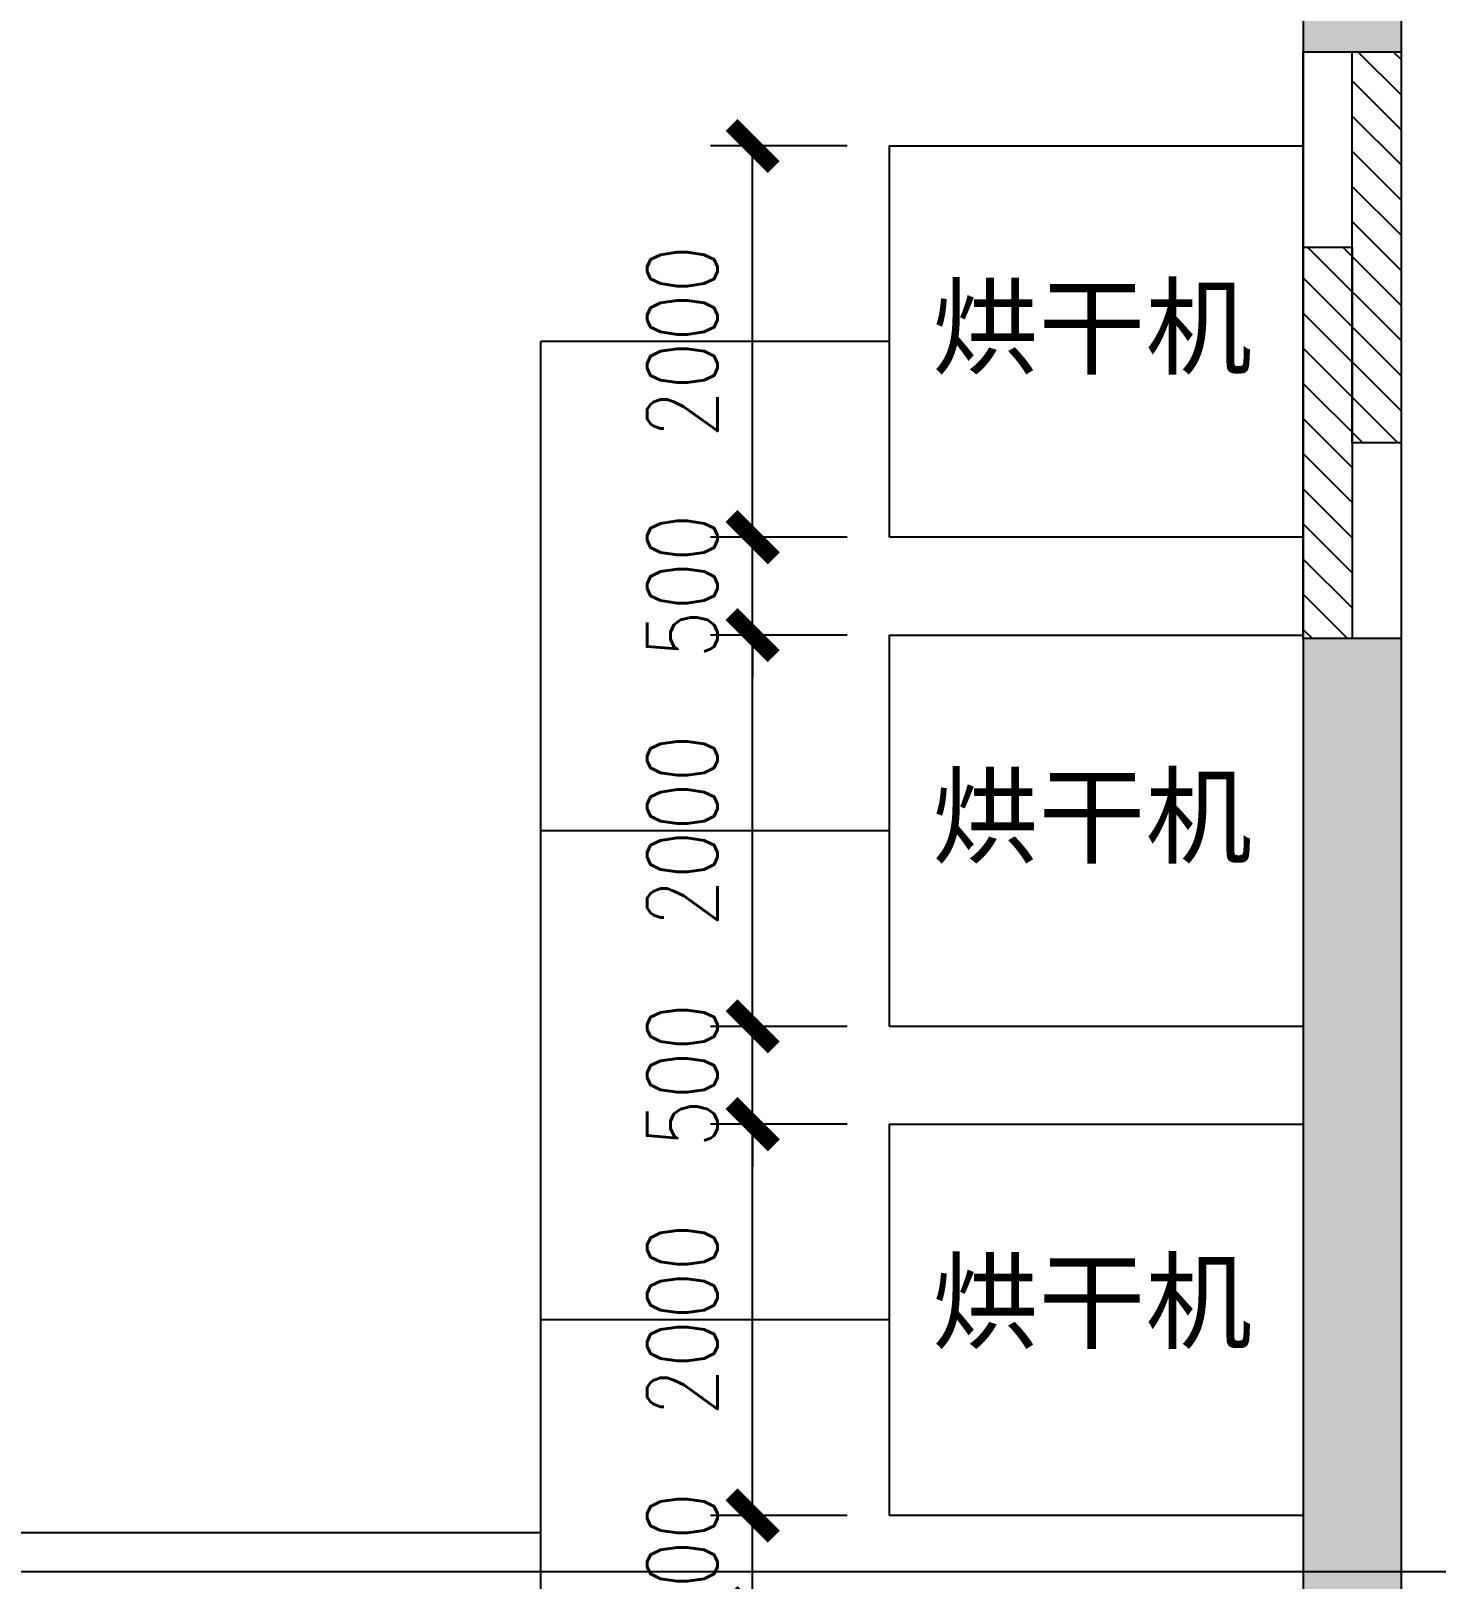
# Model space of a CAD drawing. Header units: millimetres. Extents: x 28866 to 196092, y 16567 to 68963.
# Drawn here: x 175006 to 182188, y 49100 to 57013 of the extents above; entities that cross this region are included whole.
import ezdxf

# ---------------------------------------------------------------- set-up
doc = ezdxf.new("R2010")
doc.units = ezdxf.units.MM
for name, color, linetype in [('font_blue', 142, 'Continuous'), ('font_grey', 254, 'Continuous'), ('green', 122, 'Continuous'), ('tube_condensate water', 140, 'Continuous'), ('tube_steam', 10, 'Continuous'), ('wall', 250, 'Continuous'), ('window', 150, 'Continuous')]:
    doc.layers.add(name, color=color, linetype=linetype)
doc.styles.add('ROMANS', font='ROMANS.shx', dxfattribs={"width": 0.8, "bigfont": 'hhztxt.shx'})
doc.styles.get("Standard").update_dxf_attribs({"font": 'arial.ttf', "height": 200})
doc.dimstyles.new('dim1-150', dxfattribs={"dimscale": 180, "dimtxt": 2, "dimasz": 1.2, "dimexe": 1.2, "dimexo": 1.2, "dimgap": 1, "dimtad": 1, "dimdec": 0, "dimdsep": 46, "dimtxsty": 'ROMANS', "dimblk": 'ARCHTICK', "dimcen": 0, "dimadec": 0, "dimazin": 0, "dimtfac": 0.71, "dimtdec": 0, "dimtix": 1, "dimtmove": 0, "dimatfit": 3, "dimldrblk": 'ARCHTICK', "dimfxl": 0, "dimtolj": 1, "dimtzin": 0, "dimarcsym": 0})

# ---------------------------------------------------------------- blocks, each defined once
blk = doc.blocks.new('_ArchTick')
at = {"color": 0, "linetype": 'ByBlock', "const_width": 0.4}
blk.add_lwpolyline([(-0.5, -0.5), (0.5, 0.5)], dxfattribs=at)
blk = doc.blocks.new('*D153')
at = {"layer": 'Defpoints', "color": 0, "transparency": 16777216}
for p in [(178694.6, 53924.8), (179393.5, 53924.8), (179393.5, 51924.8)]:
    blk.add_point(p, dxfattribs=at)
at = {"layer": 'font_grey', "color": 0, "lineweight": -2, "transparency": 16777216}
for p, q in [((179177.5, 53924.8), (178478.6, 53924.8)), ((178694.6, 51924.8), (178694.6, 53924.8)), ((179177.5, 51924.8), (178478.6, 51924.8))]:
    blk.add_line(p, q, dxfattribs=at)
at = {"layer": 'font_grey', "color": 0, "lineweight": -2, "transparency": 16777216, "xscale": 216, "yscale": 216, "zscale": 216}
for p, rotation in [((178694.6, 53924.8), 90), ((178694.6, 51924.8), 270)]:
    blk.add_blockref('_ArchTick', p, dxfattribs=dict(at, rotation=rotation))
at = {"layer": 'font_grey', "color": 0, "transparency": 16777216, "insert": (178334.6, 52924.8), "char_height": 360, "attachment_point": 5, "rotation": 90, "style": 'ROMANS'}
blk.add_mtext('\\A1;2000', dxfattribs=at)
blk = doc.blocks.new('*D170')
at = {"layer": 'Defpoints', "color": 0, "transparency": 16777216}
for p in [(178694.6, 51424.8), (179393.5, 51424.8), (179393.5, 49424.8)]:
    blk.add_point(p, dxfattribs=at)
at = {"layer": 'font_grey', "color": 0, "lineweight": -2, "transparency": 16777216}
for p, q in [((179177.5, 51424.8), (178478.6, 51424.8)), ((178694.6, 49424.8), (178694.6, 51424.8)), ((179177.5, 49424.8), (178478.6, 49424.8))]:
    blk.add_line(p, q, dxfattribs=at)
at = {"layer": 'font_grey', "color": 0, "lineweight": -2, "transparency": 16777216, "xscale": 216, "yscale": 216, "zscale": 216}
for p, rotation in [((178694.6, 51424.8), 90), ((178694.6, 49424.8), 270)]:
    blk.add_blockref('_ArchTick', p, dxfattribs=dict(at, rotation=rotation))
at = {"layer": 'font_grey', "color": 0, "transparency": 16777216, "insert": (178334.6, 50424.8), "char_height": 360, "attachment_point": 5, "rotation": 90, "style": 'ROMANS'}
blk.add_mtext('\\A1;2000', dxfattribs=at)
blk = doc.blocks.new('*D171')
at = {"layer": 'Defpoints', "color": 0, "transparency": 16777216}
for p in [(178694.6, 51924.8), (179393.5, 51924.8), (179393.5, 51424.8)]:
    blk.add_point(p, dxfattribs=at)
at = {"layer": 'font_grey', "color": 0, "lineweight": -2, "transparency": 16777216}
for p, q in [((178694.6, 51924.8), (178694.6, 52140.8)), ((179177.5, 51924.8), (178478.6, 51924.8)), ((178694.6, 51424.8), (178694.6, 51924.8)), ((179177.5, 51424.8), (178478.6, 51424.8)), ((178694.6, 51424.8), (178694.6, 51208.8))]:
    blk.add_line(p, q, dxfattribs=at)
at = {"layer": 'font_grey', "color": 0, "lineweight": -2, "transparency": 16777216, "xscale": 216, "yscale": 216, "zscale": 216}
for p, rotation in [((178694.6, 51924.8), 270), ((178694.6, 51424.8), 90)]:
    blk.add_blockref('_ArchTick', p, dxfattribs=dict(at, rotation=rotation))
at = {"layer": 'font_grey', "color": 0, "transparency": 16777216, "insert": (178334.6, 51674.8), "char_height": 360, "attachment_point": 5, "rotation": 90, "style": 'ROMANS'}
blk.add_mtext('\\A1;500', dxfattribs=at)
blk = doc.blocks.new('*D188')
at = {"layer": 'Defpoints', "color": 0, "transparency": 16777216}
for p in [(178694.6, 49424.8), (179393.5, 49424.8), (179393.5, 48924.8)]:
    blk.add_point(p, dxfattribs=at)
at = {"layer": 'font_grey', "color": 0, "lineweight": -2, "transparency": 16777216}
for p, q in [((178694.6, 49424.8), (178694.6, 49640.8)), ((179177.5, 49424.8), (178478.6, 49424.8)), ((178694.6, 48924.8), (178694.6, 49424.8)), ((179177.5, 48924.8), (178478.6, 48924.8)), ((178694.6, 48924.8), (178694.6, 48708.8))]:
    blk.add_line(p, q, dxfattribs=at)
at = {"layer": 'font_grey', "color": 0, "lineweight": -2, "transparency": 16777216, "xscale": 216, "yscale": 216, "zscale": 216}
for p, rotation in [((178694.6, 49424.8), 270), ((178694.6, 48924.8), 90)]:
    blk.add_blockref('_ArchTick', p, dxfattribs=dict(at, rotation=rotation))
at = {"layer": 'font_grey', "color": 0, "transparency": 16777216, "insert": (178334.6, 49174.8), "char_height": 360, "attachment_point": 5, "rotation": 90, "style": 'ROMANS'}
blk.add_mtext('\\A1;500', dxfattribs=at)
blk = doc.blocks.new('*D192')
at = {"layer": 'Defpoints', "color": 0, "transparency": 16777216}
for p in [(178694.6, 56424.8), (179393.5, 56424.8), (179393.5, 54424.8)]:
    blk.add_point(p, dxfattribs=at)
at = {"layer": 'font_grey', "color": 0, "lineweight": -2, "transparency": 16777216}
for p, q in [((179177.5, 56424.8), (178478.6, 56424.8)), ((178694.6, 54424.8), (178694.6, 56424.8)), ((179177.5, 54424.8), (178478.6, 54424.8))]:
    blk.add_line(p, q, dxfattribs=at)
at = {"layer": 'font_grey', "color": 0, "lineweight": -2, "transparency": 16777216, "xscale": 216, "yscale": 216, "zscale": 216}
for p, rotation in [((178694.6, 56424.8), 90), ((178694.6, 54424.8), 270)]:
    blk.add_blockref('_ArchTick', p, dxfattribs=dict(at, rotation=rotation))
at = {"layer": 'font_grey', "color": 0, "transparency": 16777216, "insert": (178334.6, 55424.8), "char_height": 360, "attachment_point": 5, "rotation": 90, "style": 'ROMANS'}
blk.add_mtext('\\A1;2000', dxfattribs=at)
blk = doc.blocks.new('*D191')
at = {"layer": 'Defpoints', "color": 0, "transparency": 16777216}
for p in [(178694.6, 54424.8), (179393.5, 54424.8), (179393.5, 53924.8)]:
    blk.add_point(p, dxfattribs=at)
at = {"layer": 'font_grey', "color": 0, "lineweight": -2, "transparency": 16777216}
for p, q in [((178694.6, 54424.8), (178694.6, 54640.8)), ((179177.5, 54424.8), (178478.6, 54424.8)), ((178694.6, 53924.8), (178694.6, 54424.8)), ((179177.5, 53924.8), (178478.6, 53924.8)), ((178694.6, 53924.8), (178694.6, 53708.8))]:
    blk.add_line(p, q, dxfattribs=at)
at = {"layer": 'font_grey', "color": 0, "lineweight": -2, "transparency": 16777216, "xscale": 216, "yscale": 216, "zscale": 216}
for p, rotation in [((178694.6, 54424.8), 270), ((178694.6, 53924.8), 90)]:
    blk.add_blockref('_ArchTick', p, dxfattribs=dict(at, rotation=rotation))
at = {"layer": 'font_grey', "color": 0, "transparency": 16777216, "insert": (178334.6, 54174.8), "char_height": 360, "attachment_point": 5, "rotation": 90, "style": 'ROMANS'}
blk.add_mtext('\\A1;500', dxfattribs=at)

msp = doc.modelspace()

# ---------------------------------------------------------------- hatches: boundary and pattern name
at = {"layer": 'wall'}
h = msp.add_hatch(dxfattribs=at)
h.set_pattern_fill('AR-B816', color=256)
h.paths.add_polyline_path([(181508.5, 19855.1), (181508.5, 22855.1), (182008.5, 22855.1), (182008.5, 19855.1)], flags=17)
h.paths.add_polyline_path([(181508.5, 33131.6), (181508.5, 36131.6), (182008.5, 36131.6), (182008.5, 33131.6)], flags=17)
h.paths.add_polyline_path([(181508.5, 43696), (181508.5, 46696), (182008.5, 46696), (182008.5, 43696)], flags=17)
h.paths.add_polyline_path([(181508.5, 53906.7), (181508.5, 56906.7), (182008.5, 56906.7), (182008.5, 53906.7)], flags=17)
h.paths.add_polyline_path([(175640.5, 67567.2), (178640.5, 67567.2), (178640.5, 67067.2), (175640.5, 67067.2)], flags=16)
h.paths.add_polyline_path([(168909.9, 67567.2), (171909.9, 67567.2), (171909.9, 67067.2), (168909.9, 67067.2)], flags=16)
h.paths.add_polyline_path([(162915.3, 67567.2), (165915.3, 67567.2), (165915.3, 67067.2), (162915.3, 67067.2)], flags=16)
h.paths.add_polyline_path([(157572.7, 67567.2), (160572.7, 67567.2), (160572.7, 67067.2), (157572.7, 67067.2)], flags=16)
h.paths.add_polyline_path([(156008.5, 53906.7), (156008.5, 56906.7), (156508.5, 56906.7), (156508.5, 53906.7)])
h.paths.add_polyline_path([(156008.5, 43696), (156008.5, 46696), (156508.5, 46696), (156508.5, 43696)])
h.paths.add_polyline_path([(156008.5, 33131.6), (156008.5, 36131.6), (156508.5, 36131.6), (156508.5, 33131.6)])
h.paths.add_polyline_path([(156008.5, 18141.3), (156008.5, 21141.3), (156508.5, 21141.3), (156508.5, 18141.3)])
h.paths.add_polyline_path([(173008.5, 17067.2), (173008.5, 16567.2), (182008.5, 16567.2), (182008.5, 67567.2), (156008.5, 67567.2), (156008.5, 16567.2), (165008.5, 16567.2), (165008.5, 17067.2), (156508.5, 17067.2), (156508.5, 67067.2), (181508.5, 67067.2), (181508.5, 17067.2)])
at = {"layer": 'window'}
h = msp.add_hatch(dxfattribs=at)
h.set_pattern_fill('ANSI31', color=8, scale=40, angle=90)
h.paths.add_polyline_path([(181758.5, 55906.7), (181508.5, 55906.7), (181508.5, 53906.7), (181758.5, 53906.7)])
h.paths.add_polyline_path([(181758.5, 54906.7), (182008.5, 54906.7), (182008.5, 56906.7), (181758.5, 56906.7)])

# ---------------------------------------------------------------- linework, layer by layer
at = {"layer": 'green'}
for points in [[(179393.5, 54424.8), (179393.5, 56424.8), (181508.5, 56424.8), (181508.5, 54424.8)], [(179393.5, 51924.8), (179393.5, 53924.8), (181508.5, 53924.8), (181508.5, 51924.8)], [(179393.5, 49424.8), (179393.5, 51424.8), (181508.5, 51424.8), (181508.5, 49424.8)]]:
    msp.add_lwpolyline(points, close=True, dxfattribs=at)
at = {"layer": 'tube_condensate water'}
for p, q in [((177611.1, 42924.8), (177611.1, 55424.8)), ((179393.5, 55424.8), (177611.1, 55424.8)), ((179393.5, 52924.8), (177611.1, 52924.8)), ((179393.5, 50424.8), (177611.1, 50424.8)), ((177611.1, 49335.9), (155531.2, 49335.9))]:
    msp.add_line(p, q, dxfattribs=at)
at = {"layer": 'tube_steam'}
msp.add_line((182800.7, 49135.9), (160906.5, 49135.9), dxfattribs=at)
at = {"layer": 'wall'}
for points in [[(165008.5, 16567.2), (156008.5, 16567.2), (156008.5, 67567.2), (182008.5, 67567.2), (182008.5, 16567.2), (173008.5, 16567.2)], [(165008.5, 17067.2), (156508.5, 17067.2), (156508.5, 67067.2), (181508.5, 67067.2), (181508.5, 17067.2), (173008.5, 17067.2)]]:
    msp.add_lwpolyline(points, dxfattribs=at)
at = {"layer": 'window'}
for points in [[(181508.5, 53906.7), (181508.5, 56906.7), (182008.5, 56906.7), (182008.5, 53906.7)], [(181758.5, 54906.7), (181758.5, 56906.7), (182008.5, 56906.7), (182008.5, 54906.7)], [(181508.5, 53906.7), (181508.5, 55906.7), (181758.5, 55906.7), (181758.5, 53906.7)]]:
    msp.add_lwpolyline(points, close=True, dxfattribs=at)

# ---------------------------------------------------------------- texts
at = {"layer": 'font_blue', "char_height": 400, "attachment_point": 1, "line_spacing_factor": 0.8}
for insert in [(179610.9, 55699.7), (179610.9, 53199.7), (179610.9, 50718.7)]:
    msp.add_mtext_dynamic_manual_height_columns('{\\fSimSun|b0|i0|c134|p2;烘干机}', width=1754.783, gutter_width=500, heights=[0], dxfattribs=dict(at, insert=insert))

# ---------------------------------------------------------------- dimensions: what is measured, and where the dimension line sits
at = {"layer": 'font_grey'}
for p1, p2, picture, middle in [((179393.5, 54424.8), (179393.5, 56424.8), '*D192', (178334.6, 55424.8)), ((179393.5, 53924.8), (179393.5, 54424.8), '*D191', (178334.6, 54174.8)), ((179393.5, 51924.8), (179393.5, 53924.8), '*D153', (178334.6, 52924.8)), ((179393.5, 51424.8), (179393.5, 51924.8), '*D171', (178334.6, 51674.8)), ((179393.5, 49424.8), (179393.5, 51424.8), '*D170', (178334.6, 50424.8)), ((179393.5, 48924.8), (179393.5, 49424.8), '*D188', (178334.6, 49174.8))]:
    dim = msp.add_aligned_dim(p1=p1, p2=p2, distance=698.9, dimstyle='dim1-150', dxfattribs=at)
    dim.commit()
    dim.dimension.update_dxf_attribs({"geometry": picture, "text_midpoint": middle})

doc.saveas('drawing.dxf')
